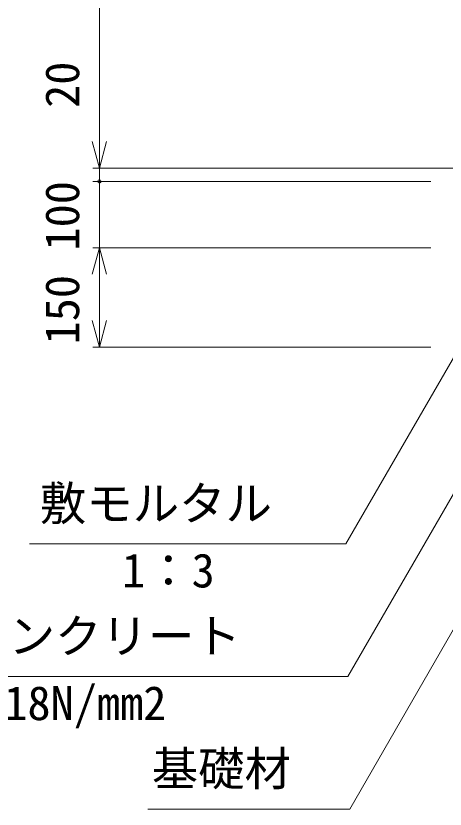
# Model space of a CAD drawing. Units: millimetres, scale not verified. Extents: x -1 to 252299, y 59402 to 118802.
# Drawn here: x 8006 to 11242, y 72321 to 78301 of the extents above; entities that cross this region are included whole.
import ezdxf
from ezdxf.enums import TextEntityAlignment as Align

# ---------------------------------------------------------------- set-up
doc = ezdxf.new("R2010")
doc.units = ezdxf.units.MM
doc.header["$LTSCALE"] = 300
for name, color, linetype, lineweight in [('0_2', 1, 'Continuous', 18), ('D-STR-DIM', 7, 'Continuous', 18), ('D-STR-HTXT', 7, 'Continuous', 18)]:
    doc.layers.add(name, color=color, linetype=linetype, lineweight=lineweight)
doc.styles.add('ＭＳ ゴシック', font='')
doc.styles.get('ＭＳ ゴシック').set_extended_font_data('MS Gothic')

msp = doc.modelspace()

# ---------------------------------------------------------------- linework, layer by layer
at = {"layer": '0_2'}
for p, q in [((8635.3, 77153.6), (8581.7, 77353.6)), ((8635.3, 77153.6), (8581.7, 77353.6)), ((8688.9, 77353.6), (8635.3, 77153.6)), ((8635.3, 77153.6), (8635.3, 77353.6)), ((8688.9, 77353.6), (8635.3, 77153.6)), ((8635.3, 77153.6), (8635.3, 77353.6)), ((8581.7, 76353.6), (8635.3, 76553.6)), ((8635.3, 76553.6), (8688.9, 76353.6)), ((8635.3, 76553.6), (8635.3, 76353.6)), ((8635.3, 75803.6), (8581.7, 76003.6)), ((8688.9, 76003.6), (8635.3, 75803.6)), ((8635.3, 75803.6), (8635.3, 76003.6))]:
    msp.add_line(p, q, dxfattribs=at)
for start, end in [(90, 270), (90, 270), (270, 90), (270, 90)]:
    msp.add_arc((8635.3, 77053.6), 12.5, start, end, dxfattribs=at)
at = {"layer": 'D-STR-DIM'}
for p, q in [((8635.3, 84953.6), (8635.3, 77353.6)), ((8635.3, 77353.6), (8635.3, 78119.3)), ((11635.3, 77153.6), (8585.3, 77153.6)), ((11635.3, 77153.6), (8585.3, 77153.6)), ((8635.3, 77053.6), (8635.3, 77153.6)), ((11135.3, 77053.6), (8585.3, 77053.6)), ((11135.3, 77053.6), (8585.3, 77053.6)), ((8635.3, 76553.6), (8635.3, 77053.6)), ((8635.3, 77053.6), (8635.3, 76853.6)), ((11135.3, 76553.6), (8585.3, 76553.6)), ((11135.3, 76553.6), (8585.3, 76553.6)), ((8635.3, 76003.6), (8635.3, 76353.6)), ((11135.3, 75803.6), (8585.3, 75803.6))]:
    msp.add_line(p, q, dxfattribs=at)
at = {"layer": 'D-STR-HTXT'}
for p, q in [((12010.7, 76947.8), (10494.1, 74321)), ((12401.8, 76598.7), (10508.9, 73321)), ((12557.7, 75853.2), (10523.6, 72321)), ((10494.1, 74321), (8109.9, 74321)), ((10508.9, 73321), (6844.8, 73321)), ((10523.6, 72321), (9000.9, 72321))]:
    msp.add_line(p, q, dxfattribs=at)

# ---------------------------------------------------------------- texts
at = {"layer": 'D-STR-DIM', "color": 1, "style": 'ＭＳ ゴシック'}
for s, p in [('20', (8560.3, 77607.3)), (' 100', (8560.3, 76357.6)), ('150', (8560.3, 75824.1))]:
    msp.add_text(s, height=256.6, rotation=90, dxfattribs=at).set_placement(p, align=Align.BOTTOM_LEFT)
at = {"layer": 'D-STR-HTXT', "color": 1, "style": 'ＭＳ ゴシック'}
for s, p in [('敷モルタル', (8186.7, 74420.9)), ('1：3', (8806.2, 73915.2)), ('基礎コンクリート', (6901.7, 73420.9)), ('σck=18N/mm2', (7182.4, 72915.2)), ('基礎材', (9030.3, 72420.9))]:
    msp.add_text(s, height=256.6, dxfattribs=at).set_placement(p, align=Align.BOTTOM_LEFT)

doc.saveas('drawing.dxf')
